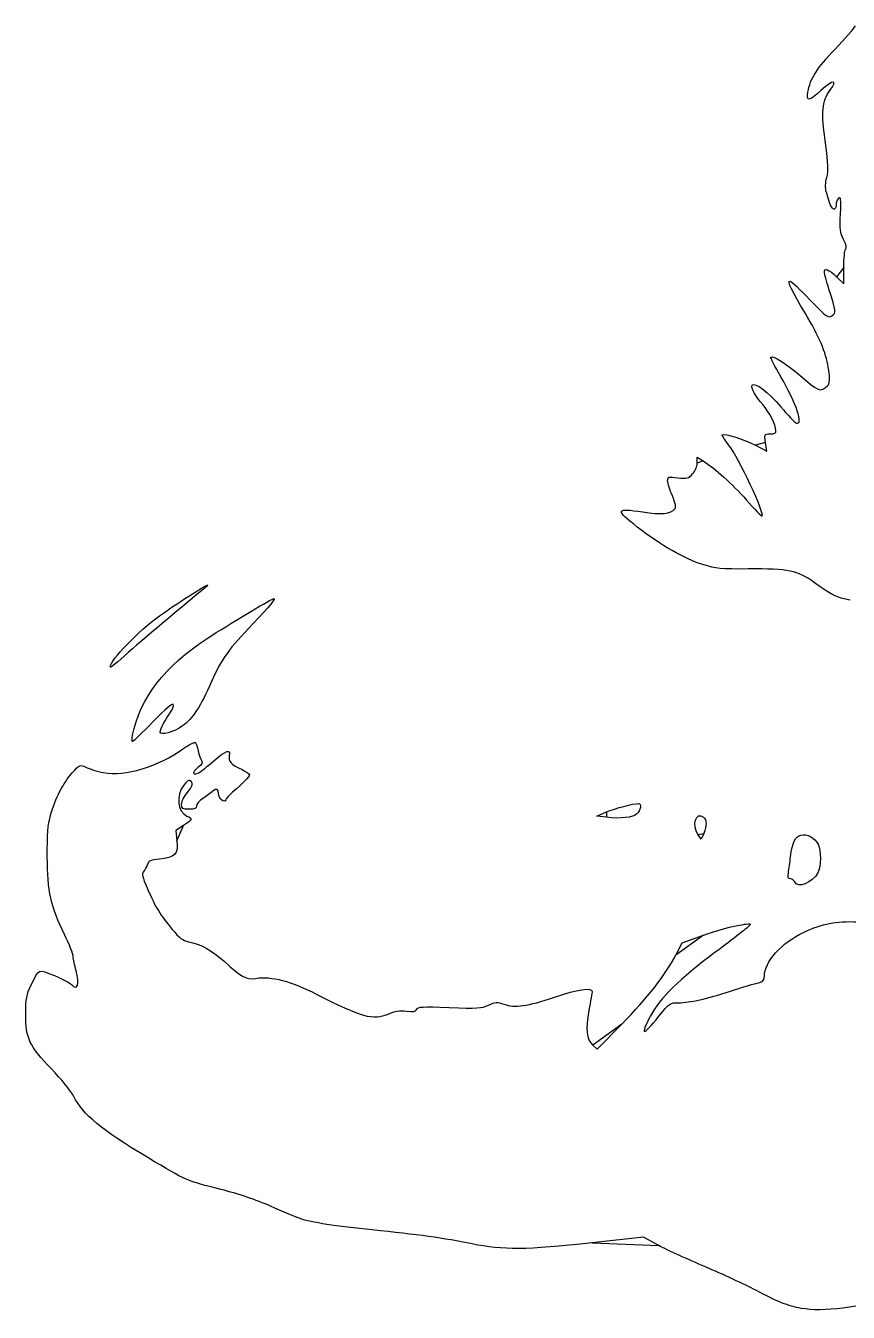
# Model space of a CAD drawing. Extents: x 179 to 739, y 166 to 631.
# Drawn here: x 179.5 to 417.4, y 170 to 542.5 of the extents above; entities that cross this region are included whole.
import ezdxf

# ---------------------------------------------------------------- set-up
doc = ezdxf.new("R2010")
doc.units = 0
doc.layers.add('Ebene_1', color=7, linetype='CONTINUOUS')

msp = doc.modelspace()

# ---------------------------------------------------------------- linework, layer by layer
at = {"layer": 'Ebene_1', "color": 7}
for points in [[(413.936184, 469.8021), (416.0598, 467.728444), (416.0598, 472.4901)], [(390.538464, 421.03406), (393.780624, 419.278028), (393.405896, 421.776892)], [(373.686464, 415.867092), (373.686464, 417.547548), (375.413128, 416.460268)], [(203.835376, 356.83098), (203.835376, 356.83098)], [(210.3536, 337.055748), (210.353624, 337.055748)], [(347.4598, 313.316276), (344.6598, 313.675748), (347.4598, 314.874212)], [(347.4598, 313.316276), (347.4598, 313.316276)], [(225.09612, 310.939788), (222.852448, 309.454996), (223.196184, 306.525372)], [(375.544624, 308.663924), (374.839952, 307.012092), (373.889872, 308.368524), (373.889872, 308.368524)], [(401.85728, 294.635748), (401.85728, 294.635748)], [(367.446648, 273.400468), (369.2998, 276.977316), (375.524992, 279.187124)], [(343.456448, 247.394044), (344.75596, 246.173228), (351.819208, 253.417516)], [(362.5798, 189.375724), (358.0998, 191.794196), (343.2598, 190.154092)], [(403.7398, 171.175132), (403.7398, 171.175092)]]:
    msp.add_lwpolyline(points, close=True, dxfattribs=at)
for points in [[(413.560024, 535.708292), (416.379496, 538.654652), (419.037896, 541.68866), (419.467584, 542.450548)], [(405.67368, 523.255788), (406.368984, 527.113108), (408.39248, 530.308196), (413.560024, 535.708292)], [(412.066896, 523.741628), (414.355496, 526.988492), (413.1076, 526.95698), (409.45808, 523.675788)], [(409.45808, 523.675788), (405.96032, 520.531004), (405.166656, 520.442916), (405.67368, 523.255788)], [(410.76668, 508.43582), (409.503712, 517.557596), (409.749776, 520.454316), (412.066896, 523.741628)], [(411.152344, 498.529028), (411.68, 500.501884), (411.607568, 502.362588), (410.76668, 508.43582)], [(410.996576, 494.487844), (410.682416, 495.513228), (410.739104, 496.983972), (411.152344, 498.529028)], [(411.955144, 491.241508), (411.699592, 492.14034), (411.268232, 493.601188), (410.996576, 494.487844)], [(414.581976, 492.531156), (414.162776, 492.18326), (413.8198, 491.278468), (413.8198, 490.520508)], [(415.09868, 487.979732), (415.303608, 492.307636), (415.218288, 493.059252), (414.581976, 492.531156)], [(413.8198, 490.520508), (413.8198, 488.657292), (412.550336, 489.148156), (411.955144, 491.241508)], [(416.014344, 480.581588), (415.01532, 482.48662), (414.887488, 483.519492), (415.09868, 487.979732)], [(416.617632, 477.809588), (416.98808, 478.180036), (416.785424, 479.111204), (416.014344, 480.581588)], [(416.0598, 472.4901), (416.0598, 475.109004), (416.310824, 477.502772), (416.617632, 477.809588)], [(410.4598, 471.107228), (410.4598, 472.431388), (411.733096, 471.953356), (413.936184, 469.8021)], [(411.785752, 466.207228), (411.05648, 468.479548), (410.4598, 470.684548), (410.4598, 471.107228)], [(404.953096, 459.152132), (400.991392, 465.755156), (399.668408, 468.515748), (400.46568, 468.515748)], [(400.46568, 468.515748), (400.833432, 468.515748), (403.446544, 466.095884), (406.272608, 463.138268)], [(412.595344, 458.500476), (413.931544, 459.334948), (413.902448, 459.611924), (411.785752, 466.207228)], [(406.272608, 463.138268), (411.05628, 458.1319), (411.49264, 457.811828), (412.595344, 458.500476)], [(411.579952, 443.594756), (410.892616, 447.89734), (408.902192, 452.570108), (404.953096, 459.152132)], [(395.010336, 446.532956), (395.59548, 447.1181), (399.168488, 444.812556), (404.010072, 440.725724)], [(397.870472, 440.80198), (396.11988, 443.7765), (394.832816, 446.355436), (395.010336, 446.532956)], [(410.18004, 437.348156), (412.06736, 438.220268), (412.284064, 439.18722), (411.579952, 443.594756)], [(389.518936, 438.371428), (390.189808, 439.456932), (394.435192, 436.296372), (397.84916, 432.169836)], [(402.3408, 427.432852), (404.540408, 426.58878), (402.3104, 433.257876), (397.870472, 440.80198)], [(404.010072, 440.725724), (408.420944, 437.00246), (408.883712, 436.749132), (410.18004, 437.348156)], [(392.616072, 432.783316), (390.562224, 435.122516), (389.119632, 437.725356), (389.518936, 438.371428)], [(396.447496, 425.255748), (396.427496, 426.848812), (394.497728, 430.640236), (392.616072, 432.783316)], [(397.84916, 432.169836), (399.858112, 429.741564), (401.879344, 427.609924), (402.3408, 427.432852)], [(394.745488, 424.275748), (396.009512, 424.275748), (396.456568, 424.533156), (396.447496, 425.255748)], [(382.746368, 421.149092), (381.622616, 422.621284), (380.793904, 423.916516), (380.904776, 424.027396)], [(380.904776, 424.027396), (381.417792, 424.540412), (387.626392, 422.611308), (390.538464, 421.03406)], [(392.457552, 400.486836), (393.243264, 401.272548), (385.752032, 417.21146), (382.746368, 421.149092)], [(393.405896, 421.776892), (393.031616, 424.272788), (393.0332, 424.275748), (394.745488, 424.275748)], [(372.333128, 412.735548), (373.141208, 413.601988), (373.686464, 414.863692), (373.686464, 415.867092)], [(375.413128, 416.460268), (378.92196, 414.250772), (383.694512, 409.935084), (387.904768, 405.164412)], [(365.122288, 410.700644), (365.101008, 411.8983), (365.256064, 411.947436), (368.0398, 411.624996)], [(366.473848, 406.355748), (365.742864, 408.049748), (365.134656, 410.004948), (365.122288, 410.700644)], [(368.0398, 411.624996), (370.70504, 411.316284), (371.106272, 411.420076), (372.333128, 412.735548)], [(367.230752, 402.585332), (367.632792, 403.070452), (367.407728, 404.191596), (366.473848, 406.355748)], [(356.331336, 397.33506), (349.851128, 402.331196), (350.071096, 402.937236), (357.915072, 401.698596)], [(357.915072, 401.698596), (363.12596, 400.875748), (366.044144, 401.153524), (367.230752, 402.585332)], [(387.904768, 405.164412), (390.28472, 402.467668), (392.333472, 400.362756), (392.457552, 400.486836)], [(375.284576, 386.479172), (369.904416, 388.182556), (363.2846, 391.974204), (356.331336, 397.33506)], [(388.444576, 385.207308), (380.466496, 385.125284), (379.162936, 385.251308), (375.284576, 386.479172)], [(407.580888, 381.234044), (402.805952, 384.748436), (400.022568, 385.32634), (388.444576, 385.207308)], [(218.099792, 371.612756), (222.64368, 374.886004), (231.552208, 380.595748), (232.115368, 380.595748)], [(232.115368, 380.595748), (232.284664, 380.595748), (229.452424, 378.160476), (225.821488, 375.184028)], [(417.944296, 376.1771), (413.995392, 376.907092), (412.40632, 377.6825), (407.580888, 381.234044)], [(232.182208, 365.247644), (237.894728, 368.966268), (249.393344, 375.883548), (251.054176, 376.60054)], [(251.054176, 376.60054), (252.208304, 377.098788), (249.94808, 374.313988), (245.206568, 369.395748)], [(225.821488, 375.184028), (219.51956, 370.018052), (208.635768, 360.728996), (205.359792, 357.720476)], [(203.835376, 356.83098), (203.893216, 358.779748), (212.12072, 367.305644), (218.099792, 371.612756)], [(245.206568, 369.395748), (238.132752, 362.058284), (236.176, 359.323996), (233.20748, 352.62874)], [(210.353624, 337.055748), (212.383368, 347.737572), (219.598704, 357.056268), (232.182208, 365.247644)], [(205.359792, 357.720476), (204.512792, 356.942628), (203.826808, 356.542356), (203.835376, 356.83098)], [(233.20748, 352.62874), (229.968704, 345.323932), (227.691576, 341.838244), (224.803216, 339.763972)], [(222.134184, 345.961076), (221.942992, 346.44954), (219.864968, 344.690988), (216.243184, 340.975748)], [(218.379792, 338.001236), (218.379792, 338.831588), (219.91264, 341.801996), (221.331448, 343.721076)], [(221.331448, 343.721076), (221.935416, 344.538004), (222.296648, 345.546004), (222.134184, 345.961076)], [(216.243184, 340.975748), (213.1656, 337.818748), (210.503624, 335.235748), (210.32768, 335.235748)], [(224.803216, 339.763972), (222.317896, 337.979156), (218.379792, 336.898444), (218.379792, 338.001236)], [(210.32768, 335.235748), (210.151744, 335.235748), (210.163416, 336.054748), (210.3536, 337.055748)], [(201.951512, 326.268116), (208.20932, 325.036964), (217.707856, 327.911708), (225.224104, 333.311596)], [(225.224104, 333.311596), (226.723704, 334.388948), (228.18144, 335.12778), (228.463528, 334.953444)], [(228.463528, 334.953444), (228.745616, 334.7791), (229.145032, 333.7003), (229.35112, 332.5561)], [(229.35112, 332.5561), (229.557208, 331.411908), (229.99028, 330.14334), (230.313488, 329.73706)], [(233.841, 329.641572), (237.383824, 332.74182), (238.85956, 333.226028), (238.32956, 331.114348)], [(192.919624, 326.172692), (195.164896, 328.6527), (195.190208, 328.663236), (196.846784, 327.806588)], [(196.846784, 327.806588), (197.763808, 327.332372), (200.060936, 326.64006), (201.951512, 326.268116)], [(230.313488, 329.73706), (230.753648, 329.18378), (230.489352, 328.669292), (229.260472, 327.68726)], [(229.505904, 326.236204), (230.134016, 326.572364), (232.084808, 328.104772), (233.841, 329.641572)], [(238.32956, 331.114348), (237.946672, 329.588788), (238.870176, 328.595404), (242.0398, 327.123396)], [(186.657568, 313.955748), (188.072176, 318.978604), (190.245912, 323.219436), (192.919624, 326.172692)], [(227.542448, 323.19538), (227.084416, 324.388988), (226.462992, 324.24158), (225.203672, 322.64062)], [(229.260472, 327.68726), (227.480688, 326.26498), (227.653264, 325.2447), (229.505904, 326.236204)], [(244.1398, 325.608868), (244.1398, 325.0571), (242.375152, 323.2319), (239.28624, 320.588756)], [(242.0398, 327.123396), (243.1948, 326.587004), (244.1398, 325.905468), (244.1398, 325.608868)], [(225.203672, 322.64062), (222.821552, 319.612244), (223.282392, 314.913756), (226.08228, 313.682956)], [(224.539792, 317.10182), (224.539792, 317.928836), (225.264504, 319.393284), (226.20236, 320.461444)], [(226.20236, 320.461444), (227.15968, 321.551772), (227.728136, 322.711484), (227.542448, 323.19538)], [(233.593128, 320.87246), (233.079792, 320.41598), (231.777792, 319.473588), (230.699792, 318.778252)], [(235.1798, 320.090988), (235.1798, 321.529196), (234.633984, 321.79802), (233.593128, 320.87246)], [(239.28624, 320.588756), (238.330464, 319.7709), (237.434496, 318.7629), (237.2952, 318.348756)], [(226.717568, 315.635748), (224.741768, 315.635748), (224.539792, 315.771716), (224.539792, 317.10182)], [(228.817568, 316.574876), (228.878128, 315.8437), (228.41312, 315.635748), (226.717568, 315.635748)], [(230.699792, 318.778252), (229.621792, 318.082908), (228.774792, 317.091388), (228.817568, 316.574876)], [(237.2952, 318.348756), (236.943664, 317.30358), (235.1798, 318.756292), (235.1798, 320.090988)], [(347.4598, 314.874212), (349.913224, 315.92434), (355.194728, 317.315748), (356.72736, 317.315748)], [(356.72736, 317.315748), (357.640312, 317.315748), (357.3102, 315.294948), (356.238872, 314.325412)], [(185.681704, 301.915748), (185.643224, 308.472476), (185.857368, 311.1145), (186.657568, 313.955748)], [(226.08228, 313.682956), (227.79004, 312.932244), (227.69112, 312.657084), (225.09612, 310.939788)], [(356.238872, 314.325412), (355.033888, 313.234916), (351.372048, 312.813996), (347.4598, 313.316276)], [(373.889872, 308.368524), (372.053664, 310.990084), (373.35136, 315.145588), (375.4598, 313.395748)], [(375.4598, 313.395748), (376.46916, 312.558052), (376.498864, 310.900812), (375.544624, 308.663924)], [(223.196184, 306.525372), (223.640552, 302.738132), (222.514864, 301.558612), (218.107272, 301.1931)], [(400.660056, 301.915748), (401.1388, 305.98358), (401.980416, 307.754484), (403.631888, 308.16898)], [(403.631888, 308.16898), (405.400616, 308.6129), (407.674112, 307.414948), (408.623448, 305.53882)], [(408.623448, 305.53882), (409.572944, 303.662364), (409.52124, 299.130988), (408.528416, 297.2111)], [(190.654248, 279.424844), (186.75172, 287.353252), (185.74032, 291.927812), (185.681704, 301.915748)], [(400.049792, 297.295748), (400.2042, 298.296748), (400.478824, 300.375748), (400.660056, 301.915748)], [(214.689712, 299.74774), (214.490392, 299.092148), (213.989504, 298.169372), (213.576616, 297.697132)], [(218.107272, 301.1931), (215.596168, 300.984852), (214.987568, 300.727468), (214.689712, 299.74774)], [(213.576616, 297.697132), (212.93976, 296.968724), (213.10624, 296.193676), (214.674408, 292.586348)], [(400.651992, 295.475748), (399.971592, 295.475748), (399.833448, 295.893252), (400.049792, 297.295748)], [(401.85728, 294.635748), (401.68, 295.097748), (401.137624, 295.475748), (400.651992, 295.475748)], [(408.528416, 297.2111), (407.03008, 294.313636), (402.63236, 292.615924), (401.85728, 294.635748)], [(214.674408, 292.586348), (216.944984, 287.363236), (218.38792, 284.997044), (221.810176, 280.88478)], [(404.560904, 280.061364), (409.905632, 282.600404), (413.740768, 283.34178), (420.093352, 283.06394)], [(193.185856, 272.984844), (193.182656, 273.704844), (192.043296, 276.602844), (190.654248, 279.424844)], [(221.810176, 280.88478), (223.88688, 278.389372), (224.92212, 277.608668), (226.56252, 277.300924)], [(375.524992, 279.187124), (378.94884, 280.402516), (382.72884, 281.557652), (383.924992, 281.754076)], [(388.927064, 282.079868), (388.710992, 281.73026), (384.198, 278.208732), (378.898192, 274.254244)], [(383.924992, 281.754076), (385.121136, 281.950508), (386.824328, 282.247196), (387.709856, 282.413372)], [(387.709856, 282.413372), (388.826336, 282.622892), (389.19948, 282.520644), (388.927064, 282.079868)], [(393.0998, 267.295996), (393.0998, 271.536972), (397.92132, 276.907172), (404.560904, 280.061364)], [(226.56252, 277.300924), (229.922248, 276.670644), (233.255152, 274.847956), (236.749768, 271.729772)], [(194.030472, 268.911404), (193.569264, 270.431788), (193.189192, 272.264844), (193.185856, 272.984844)], [(351.819208, 253.417516), (359.419552, 261.21266), (364.494008, 267.70142), (367.446648, 273.400468)], [(378.898192, 274.254244), (368.425544, 266.44002), (362.9488, 261.051292), (360.15804, 255.815308)], [(180.968744, 264.675748), (183.36872, 269.641052), (182.969704, 269.475444), (187.744192, 267.48782)], [(192.649864, 264.919516), (194.380976, 262.83366), (195.17644, 265.133668), (194.030472, 268.911404)], [(236.749768, 271.729772), (242.317024, 266.762204), (243.134304, 266.316108), (245.9588, 266.703252)], [(179.469912, 256.275748), (179.478632, 260.876884), (179.681192, 262.011932), (180.968744, 264.675748)], [(187.744192, 267.48782), (190.075424, 266.517332), (192.282976, 265.361588), (192.649864, 264.919516)], [(245.9588, 266.703252), (250.73692, 267.358164), (256.012552, 265.970364), (263.667288, 262.044876)], [(383.2998, 262.993068), (386.0718, 263.895076), (389.4108, 264.904396), (390.7198, 265.236004)], [(390.7198, 265.236004), (392.755512, 265.7517), (393.0998, 266.0497), (393.0998, 267.295996)], [(263.667288, 262.044876), (276.446856, 255.491276), (280.035592, 254.500268), (284.24528, 256.362412)], [(317.761656, 259.193108), (320.948816, 258.081388), (324.542376, 258.589588), (332.3978, 261.26294)], [(332.3978, 261.26294), (339.08428, 263.538484), (343.2598, 264.169356), (343.2598, 262.904052)], [(343.2598, 262.904052), (343.2598, 262.545628), (342.843456, 260.080508), (342.334592, 257.426012)], [(368.343648, 259.644028), (371.49352, 259.653948), (376.446496, 260.763004), (383.2998, 262.993068)], [(284.24528, 256.362412), (286.224664, 257.237988), (287.549592, 257.451108), (289.544544, 257.214836)], [(289.544544, 257.214836), (291.620776, 256.96894), (292.276784, 257.088036), (292.533688, 257.757516)], [(292.533688, 257.757516), (292.818432, 258.499548), (294.090088, 258.567708), (301.961312, 258.262812)], [(301.961312, 258.262812), (310.09608, 257.947716), (311.295136, 258.020028), (313.281656, 258.94558)], [(313.281656, 258.94558), (315.284808, 259.878876), (315.725808, 259.903236), (317.761656, 259.193108)], [(342.334592, 257.426012), (341.272168, 251.883828), (341.576784, 249.1599), (343.456448, 247.394044)], [(362.608616, 255.751868), (365.649888, 259.56354), (365.756512, 259.6359), (368.343648, 259.644028)], [(186.912608, 240.469412), (180.429168, 247.19338), (179.456568, 249.258924), (179.469912, 256.275748)], [(360.15804, 255.815308), (356.99556, 249.881884), (357.90624, 249.858308), (362.608616, 255.751868)], [(193.344768, 232.475748), (192.561416, 234.015748), (189.666944, 237.6129), (186.912608, 240.469412)], [(214.747552, 214.8145), (201.352488, 222.852364), (195.988296, 227.27882), (193.344768, 232.475748)], [(235.90376, 205.59374), (226.002656, 208.062132), (225.994168, 208.065836), (214.747552, 214.8145)], [(250.20456, 200.777556), (246.29212, 202.51318), (240.682528, 204.402364), (235.90376, 205.59374)], [(258.833472, 197.148588), (257.628288, 197.573796), (253.74528, 199.206836), (250.20456, 200.777556)], [(279.6998, 193.858588), (269.368424, 194.876092), (261.966696, 196.043116), (258.833472, 197.148588)], [(308.5398, 189.84066), (300.540176, 191.478956), (292.528208, 192.595172), (279.6998, 193.858588)], [(343.2598, 190.154092), (324.006608, 188.02626), (317.678216, 187.969124), (308.5398, 189.84066)], [(376.0198, 183.182908), (371.0918, 185.258796), (365.0438, 188.045564), (362.5798, 189.375724)], [(390.58364, 176.425356), (387.501528, 178.066124), (380.9478, 181.107012), (376.0198, 183.182908)], [(403.7398, 171.175092), (399.992152, 171.840772), (396.810472, 173.110492), (390.58364, 176.425356)], [(432.163232, 174.877476), (420.109648, 171.343588), (410.118296, 170.042148), (403.7398, 171.175132)]]:
    msp.add_open_spline(points, degree=3, dxfattribs=at)

doc.saveas('drawing.dxf')
